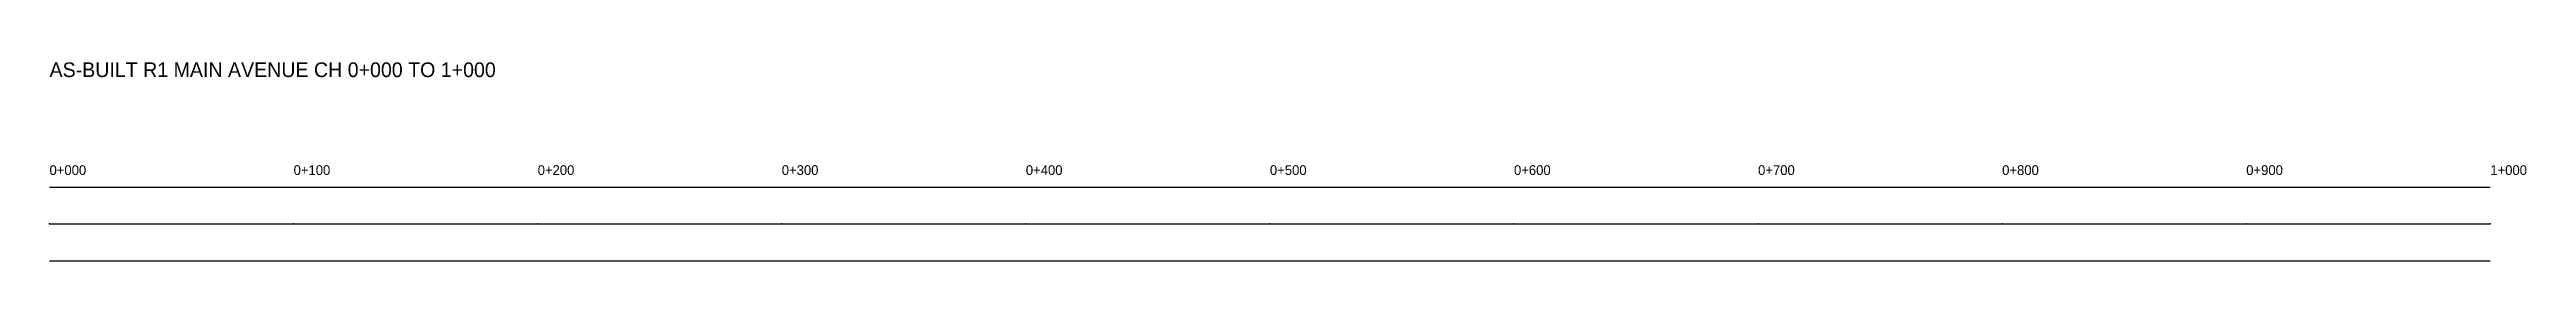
# Model space of a CAD drawing. Header units: metres. Extents: x 447850 to 448865, y 1825729 to 1825810.
import ezdxf

# ---------------------------------------------------------------- set-up
doc = ezdxf.new("R2010")
doc.units = ezdxf.units.M
for name, color, linetype in [('CHAINAGE', 7, 'Continuous'), ('ROAD_CL', 7, 'Continuous'), ('ROAD_EDGE', 7, 'Continuous'), ('TEXT', 7, 'Continuous')]:
    doc.layers.add(name, color=color, linetype=linetype)

msp = doc.modelspace()

# ---------------------------------------------------------------- linework, layer by layer
at = {"layer": 'CHAINAGE'}
for p in [(447850, 1825744), (447950, 1825744), (448050, 1825744), (448150, 1825744), (448250, 1825744), (448350, 1825744), (448450, 1825744), (448550, 1825744), (448650, 1825744), (448750, 1825744), (448850, 1825744)]:
    msp.add_point(p, dxfattribs=at)
at = {"layer": 'ROAD_CL'}
msp.add_lwpolyline([(447850, 1825744), (448850, 1825744)], dxfattribs=at)
at = {"layer": 'ROAD_EDGE'}
for points in [[(447850, 1825759), (448850, 1825759)], [(447850, 1825728.95), (448850, 1825728.95)]]:
    msp.add_lwpolyline(points, dxfattribs=at)

# ---------------------------------------------------------------- texts
at = {"layer": 'CHAINAGE'}
for s, p in [('0+000', (447850, 1825764)), ('0+100', (447950, 1825764)), ('0+200', (448050, 1825764)), ('0+300', (448150, 1825764)), ('0+400', (448250, 1825764)), ('0+500', (448350, 1825764)), ('0+600', (448450, 1825764)), ('0+700', (448550, 1825764)), ('0+800', (448650, 1825764)), ('0+900', (448750, 1825764)), ('1+000', (448850, 1825764))]:
    msp.add_text(s, height=4, dxfattribs=at).set_placement(p)
at = {"layer": 'TEXT'}
msp.add_text('AS-BUILT R1 MAIN AVENUE CH 0+000 TO 1+000', height=6, dxfattribs=at).set_placement((447850, 1825804))

doc.saveas('drawing.dxf')
